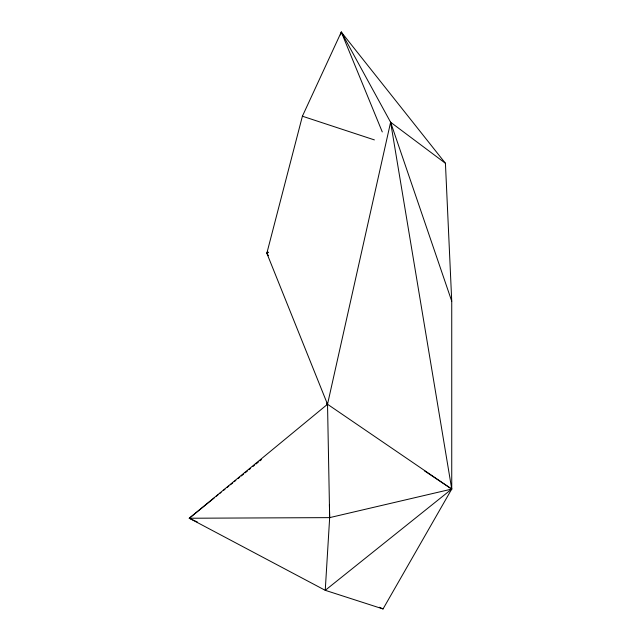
<?xml version="1.0" encoding="UTF-8"?>
<svg xmlns="http://www.w3.org/2000/svg" width="641" height="641" viewBox="0 0 641 641"><rect width="100%" height="100%" fill="white"/><g stroke="black" fill="none" stroke-linecap="round" stroke-linejoin="round"><path stroke-width="0.96" d="M329.41 504.675L329.666 517.624L325.243 590.321L383.038 608.95L451.737 489.067L451.737 301.182L445.431 163.287L341.284 32.05L302.4 116.213L266.84 253.251L327.527 404.255L329.666 517.624L189.263 518.24L327.527 404.255L390.609 122.239L341.284 32.05L340.531 34.943M268.483 255.727L266.84 253.251L267.762 251.496M445.431 163.287L390.609 122.239L451.737 489.067L325.243 590.321L189.263 518.24L214.102 498.065M216.426 496.174L217.98 494.908M219.534 493.65L221.081 492.384M223.413 490.493L224.967 489.235M227.291 487.344L228.845 486.086M230.399 484.82L232.731 482.929M234.277 481.671L235.832 480.405M238.164 478.515L239.71 477.257M241.264 475.999L243.596 474.1M245.15 472.842L247.474 470.951M249.029 469.693L250.583 468.427M252.907 466.536L254.461 465.278M256.015 464.012L258.339 462.121M259.893 460.863L261.448 459.605M266.84 253.251L268.627 252.354M329.666 517.624L451.737 489.067L327.527 404.255M302.4 116.213L374.392 139.906M189.263 518.24L197.412 522.054M379.416 607.251L383.038 608.95M424.39 470.798L451.737 489.067M341.284 32.05L382.276 131.934M390.609 122.239L451.737 301.182M326.75 403.101L327.198 405.04"/></g></svg>
